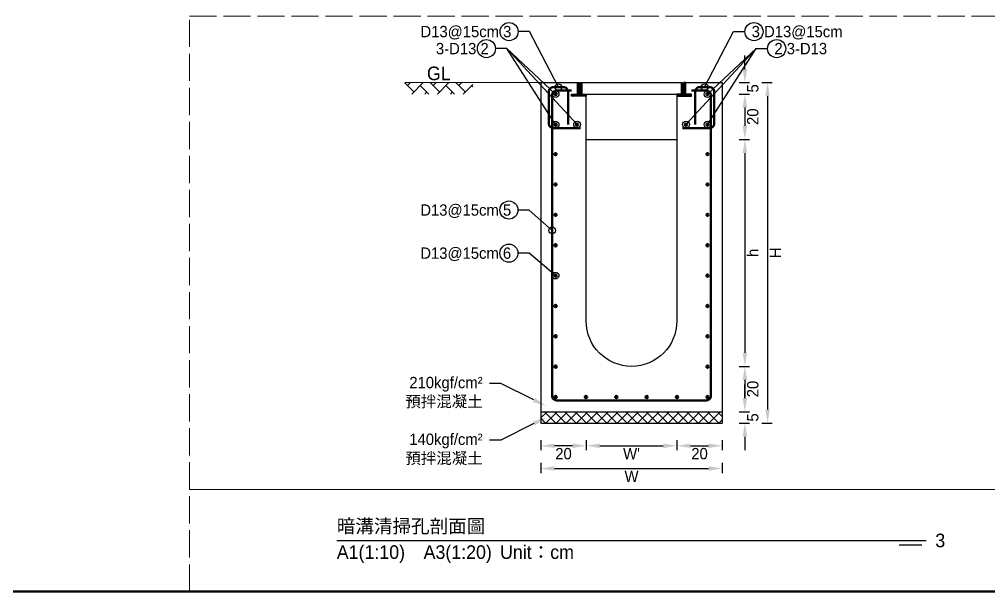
# Model space of a CAD drawing. Extents: x -7340 to 3675, y -3342 to 777.
# Drawn here: x -855 to -427.5, y -2021 to -1768.9 of the extents above; entities that cross this region are included whole.
import ezdxf
from ezdxf import colors
from ezdxf.entities.mleader import LeaderData, LeaderLine
from ezdxf.math import Vec2, Vec3

# ---------------------------------------------------------------- set-up
doc = ezdxf.new("R2010")
doc.units = 0
doc.header["$MEASUREMENT"] = 0
doc.linetypes.add('ACAD_ISO02W100', pattern=[15, 12, -3])
for name, color, linetype, lineweight in [('一、3.基本-變更', 1, 'Continuous', 50), ('二、2.繪圖-施作項目', 181, 'Continuous', 30), ('二、4.繪圖-設計鋪面', 40, 'Continuous', 20), ('二、5.繪圖-鋼筋', 60, 'Continuous', 50), ('二、6.繪圖-其他施作項目', 35, 'Continuous', 30)]:
    doc.layers.add(name, color=color, linetype=linetype, lineweight=lineweight)
doc.layers.add('一、4.基本-隱藏', color=9, linetype='ACAD_ISO02W100', lineweight=20, plot=False)
doc.layers.add('三、3.文字-註解文字', color=2, linetype='Continuous')
doc.styles.add('次圖名(詳圖)', font='MS PGothic.ttf', dxfattribs={"height": 6})
doc.styles.add('註解文字(詳圖)', font='MS PGothic.ttf', dxfattribs={"height": 5})
doc.dimstyles.new('註解文字(詳圖)', dxfattribs={"dimtxt": 5, "dimasz": 6, "dimexe": 2, "dimexo": 5, "dimgap": 1, "dimtad": 2, "dimzin": 0, "dimdsep": 46, "dimtxsty": '註解文字(詳圖)', "dimcen": 0.1, "dimclrd": 144, "dimclre": 144, "dimclrt": 256, "dimadec": 0, "dimazin": 0, "dimtfac": 1, "dimtofl": 0, "dimtmove": 0, "dimatfit": 3, "dimfxlon": 1, "dimtolj": 1, "dimtzin": 0, "dimlwd": -1, "dimlwe": -1, "dimarcsym": 1})

# ---------------------------------------------------------------- blocks, each defined once
blk = doc.blocks.new('_Small')
at = {"color": 0, "linetype": 'ByBlock', "lineweight": -2}
blk.add_circle((0, 0), 0.25, dxfattribs=at)
blk = doc.blocks.new('*D237')
at = {"layer": 'Defpoints', "color": 0, "transparency": 16777216}
for p in [(-565, -1821.75), (-585, -1921.75), (-535, -1921.75)]:
    blk.add_point(p, dxfattribs=at)
at = {"layer": '三、3.文字-註解文字', "color": 144, "transparency": 16777216}
for p, q in [((-537.5, -1821.75), (-533, -1821.75)), ((-535, -1827.75), (-535, -1915.75)), ((-537.5, -1921.75), (-533, -1921.75))]:
    blk.add_line(p, q, dxfattribs=at)
for points in [[(-536, -1827.75), (-534, -1827.75), (-535, -1821.75)], [(-536, -1915.75), (-534, -1915.75), (-535, -1921.75)]]:
    blk.add_solid(points, dxfattribs=at)
at = {"layer": '三、3.文字-註解文字', "transparency": 16777216, "insert": (-531.5, -1871.75), "char_height": 5, "attachment_point": 5, "rotation": 90, "style": '註解文字(詳圖)'}
blk.add_mtext('\\A1;h', dxfattribs=at)
blk = doc.blocks.new('*D238')
at = {"layer": 'Defpoints', "color": 0, "transparency": 16777216}
for p in [(-585, -1921.75), (-545, -1941.75), (-535, -1941.75)]:
    blk.add_point(p, dxfattribs=at)
at = {"layer": '三、3.文字-註解文字', "color": 144, "transparency": 16777216}
for p, q in [((-537.5, -1921.75), (-533, -1921.75)), ((-535, -1927.75), (-535, -1935.75)), ((-537.5, -1941.75), (-533, -1941.75))]:
    blk.add_line(p, q, dxfattribs=at)
for points in [[(-536, -1927.75), (-534, -1927.75), (-535, -1921.75)], [(-536, -1935.75), (-534, -1935.75), (-535, -1941.75)]]:
    blk.add_solid(points, dxfattribs=at)
at = {"layer": '三、3.文字-註解文字', "transparency": 16777216, "insert": (-531.5, -1931.75), "char_height": 5, "attachment_point": 5, "rotation": 90, "style": '註解文字(詳圖)'}
blk.add_mtext('\\A1;20', dxfattribs=at)
blk = doc.blocks.new('*D239')
at = {"layer": 'Defpoints', "color": 0, "transparency": 16777216}
for p in [(-545, -1941.75), (-545, -1946.75), (-535, -1946.75)]:
    blk.add_point(p, dxfattribs=at)
at = {"layer": '三、3.文字-註解文字', "color": 144, "transparency": 16777216}
for p, q in [((-535, -1935.75), (-535, -1929.75)), ((-537.5, -1941.75), (-533, -1941.75)), ((-537.5, -1946.75), (-533, -1946.75)), ((-535, -1952.75), (-535, -1958.75))]:
    blk.add_line(p, q, dxfattribs=at)
for points in [[(-536, -1935.75), (-534, -1935.75), (-535, -1941.75)], [(-536, -1952.75), (-534, -1952.75), (-535, -1946.75)]]:
    blk.add_solid(points, dxfattribs=at)
at = {"layer": '三、3.文字-註解文字', "transparency": 16777216, "insert": (-531.5, -1944.25), "char_height": 5, "attachment_point": 5, "rotation": 90, "style": '註解文字(詳圖)'}
blk.add_mtext('\\A1;5', dxfattribs=at)
blk = doc.blocks.new('*D240')
at = {"layer": 'Defpoints', "color": 0, "transparency": 16777216}
for p in [(-545, -1796.75), (-545, -1946.75), (-525, -1946.75)]:
    blk.add_point(p, dxfattribs=at)
at = {"layer": '三、3.文字-註解文字', "color": 144, "transparency": 16777216}
for p, q in [((-527.5, -1796.75), (-523, -1796.75)), ((-525, -1802.75), (-525, -1940.75)), ((-527.5, -1946.75), (-523, -1946.75))]:
    blk.add_line(p, q, dxfattribs=at)
for points in [[(-526, -1802.75), (-524, -1802.75), (-525, -1796.75)], [(-526, -1940.75), (-524, -1940.75), (-525, -1946.75)]]:
    blk.add_solid(points, dxfattribs=at)
at = {"layer": '三、3.文字-註解文字', "transparency": 16777216, "insert": (-521.5, -1871.75), "char_height": 5, "attachment_point": 5, "rotation": 90, "style": '註解文字(詳圖)'}
blk.add_mtext('\\A1;H', dxfattribs=at)
blk = doc.blocks.new('*D241')
at = {"layer": 'Defpoints', "color": 0, "transparency": 16777216}
for p in [(-545, -1796.75), (-545, -1801.75), (-535, -1801.75)]:
    blk.add_point(p, dxfattribs=at)
at = {"layer": '三、3.文字-註解文字', "color": 144, "transparency": 16777216}
for p, q in [((-535, -1790.75), (-535, -1784.75)), ((-537.5, -1796.75), (-533, -1796.75)), ((-537.5, -1801.75), (-533, -1801.75)), ((-535, -1807.75), (-535, -1813.75))]:
    blk.add_line(p, q, dxfattribs=at)
for points in [[(-536, -1790.75), (-534, -1790.75), (-535, -1796.75)], [(-536, -1807.75), (-534, -1807.75), (-535, -1801.75)]]:
    blk.add_solid(points, dxfattribs=at)
at = {"layer": '三、3.文字-註解文字', "transparency": 16777216, "insert": (-531.5, -1799.25), "char_height": 5, "attachment_point": 5, "rotation": 90, "style": '註解文字(詳圖)'}
blk.add_mtext('\\A1;5', dxfattribs=at)
blk = doc.blocks.new('*D242')
at = {"layer": 'Defpoints', "color": 0, "transparency": 16777216}
for p in [(-545, -1801.75), (-565, -1821.75), (-535, -1821.75)]:
    blk.add_point(p, dxfattribs=at)
at = {"layer": '三、3.文字-註解文字', "color": 144, "transparency": 16777216}
for p, q in [((-537.5, -1801.75), (-533, -1801.75)), ((-535, -1807.75), (-535, -1815.75)), ((-537.5, -1821.75), (-533, -1821.75))]:
    blk.add_line(p, q, dxfattribs=at)
for points in [[(-536, -1807.75), (-534, -1807.75), (-535, -1801.75)], [(-536, -1815.75), (-534, -1815.75), (-535, -1821.75)]]:
    blk.add_solid(points, dxfattribs=at)
at = {"layer": '三、3.文字-註解文字', "transparency": 16777216, "insert": (-531.5, -1811.75), "char_height": 5, "attachment_point": 5, "rotation": 90, "style": '註解文字(詳圖)'}
blk.add_mtext('\\A1;20', dxfattribs=at)
blk = doc.blocks.new('*D243')
at = {"layer": 'Defpoints', "color": 0, "transparency": 16777216}
for p in [(-625, -1796.75), (-605, -1801.75), (-625, -1956.75)]:
    blk.add_point(p, dxfattribs=at)
at = {"layer": '三、3.文字-註解文字', "color": 144, "transparency": 16777216}
for p, q in [((-625, -1954.25), (-625, -1958.75)), ((-611, -1956.75), (-619, -1956.75)), ((-605, -1954.25), (-605, -1958.75))]:
    blk.add_line(p, q, dxfattribs=at)
for points in [[(-619, -1955.75), (-619, -1957.75), (-625, -1956.75)], [(-611, -1955.75), (-611, -1957.75), (-605, -1956.75)]]:
    blk.add_solid(points, dxfattribs=at)
at = {"layer": '三、3.文字-註解文字', "transparency": 16777216, "insert": (-615, -1960.25), "char_height": 5, "attachment_point": 5, "style": '註解文字(詳圖)'}
blk.add_mtext('\\A1;20', dxfattribs=at)
blk = doc.blocks.new('*D244')
at = {"layer": 'Defpoints', "color": 0, "transparency": 16777216}
for p in [(-605, -1801.75), (-565, -1801.75), (-565, -1956.75)]:
    blk.add_point(p, dxfattribs=at)
at = {"layer": '三、3.文字-註解文字', "color": 144, "transparency": 16777216}
for p, q in [((-605, -1954.25), (-605, -1958.75)), ((-599, -1956.75), (-571, -1956.75)), ((-565, -1954.25), (-565, -1958.75))]:
    blk.add_line(p, q, dxfattribs=at)
for points in [[(-599, -1955.75), (-599, -1957.75), (-605, -1956.75)], [(-571, -1955.75), (-571, -1957.75), (-565, -1956.75)]]:
    blk.add_solid(points, dxfattribs=at)
at = {"layer": '三、3.文字-註解文字', "transparency": 16777216, "insert": (-585, -1960.25), "char_height": 5, "attachment_point": 5, "style": '註解文字(詳圖)'}
blk.add_mtext("\\A1;W'", dxfattribs=at)
blk = doc.blocks.new('*D245')
at = {"layer": 'Defpoints', "color": 0, "transparency": 16777216}
for p in [(-545, -1796.75), (-565, -1801.75), (-545, -1956.75)]:
    blk.add_point(p, dxfattribs=at)
at = {"layer": '三、3.文字-註解文字', "color": 144, "transparency": 16777216}
for p, q in [((-565, -1954.25), (-565, -1958.75)), ((-559, -1956.75), (-551, -1956.75)), ((-545, -1954.25), (-545, -1958.75))]:
    blk.add_line(p, q, dxfattribs=at)
for points in [[(-559, -1955.75), (-559, -1957.75), (-565, -1956.75)], [(-551, -1955.75), (-551, -1957.75), (-545, -1956.75)]]:
    blk.add_solid(points, dxfattribs=at)
at = {"layer": '三、3.文字-註解文字', "transparency": 16777216, "insert": (-555, -1960.25), "char_height": 5, "attachment_point": 5, "style": '註解文字(詳圖)'}
blk.add_mtext('\\A1;20', dxfattribs=at)
blk = doc.blocks.new('*D246')
at = {"layer": 'Defpoints', "color": 0, "transparency": 16777216}
for p in [(-625, -1946.75), (-545, -1946.75), (-545, -1966.75)]:
    blk.add_point(p, dxfattribs=at)
at = {"layer": '三、3.文字-註解文字', "color": 144, "transparency": 16777216}
for p, q in [((-625, -1964.25), (-625, -1968.75)), ((-545, -1964.25), (-545, -1968.75)), ((-619, -1966.75), (-551, -1966.75))]:
    blk.add_line(p, q, dxfattribs=at)
for points in [[(-619, -1965.75), (-619, -1967.75), (-625, -1966.75)], [(-551, -1965.75), (-551, -1967.75), (-545, -1966.75)]]:
    blk.add_solid(points, dxfattribs=at)
at = {"layer": '三、3.文字-註解文字', "transparency": 16777216, "insert": (-585, -1970.25), "char_height": 5, "attachment_point": 5, "style": '註解文字(詳圖)'}
blk.add_mtext('\\A1;W', dxfattribs=at)

msp = doc.modelspace()

# ---------------------------------------------------------------- hatches: boundary and pattern name
at = {"layer": '二、2.繪圖-施作項目'}
h = msp.add_hatch(dxfattribs=at)
h.set_pattern_fill('ANSI37', color=256)
h.set_pattern_definition([(45, (-1794.7632, -1960.2784), (-2.245064, 2.245064), []), (135, (-1794.7632, -1960.2784), (-2.245064, -2.245064), [])])
h.paths.add_polyline_path([(-545, -1946.75), (-545, -1941.75), (-625, -1941.75), (-625, -1946.75)])
at = {"layer": '二、4.繪圖-設計鋪面'}
h = msp.add_hatch(dxfattribs=at)
h.set_pattern_fill('AR-HBONE', color=256)
h.set_pattern_definition([(45, (-5, -1526.5), (0, 5.656854), [12, -4]), (135, (-2.1716, -1523.6716), (4e-16, 5.656854), [12, -4])])
h.paths.add_polyline_path([(-655, -1796.75), (-685, -1796.75), (-685, -1801.75), (-655, -1801.75)])
at = {"layer": '二、5.繪圖-鋼筋'}
h = msp.add_hatch(color=256, dxfattribs=at)
h.dxf.hatch_style = 1
h.paths.add_polyline_path([(-618, -1801.75, 1), (-619, -1801.75, 1)])
h = msp.add_hatch(color=256, dxfattribs=at)
h.dxf.hatch_style = 1
h.paths.add_polyline_path([(-551, -1801.75, 1), (-552, -1801.75, 1)])
h = msp.add_hatch(color=256, dxfattribs=at)
h.dxf.hatch_style = 1
h.paths.add_polyline_path([(-618, -1815.25, 1), (-619, -1815.25, 1)])
h = msp.add_hatch(color=256, dxfattribs=at)
h.dxf.hatch_style = 1
h.paths.add_polyline_path([(-608.5, -1815.25, 1), (-609.5, -1815.25, 1)])
h = msp.add_hatch(color=256, dxfattribs=at)
h.dxf.hatch_style = 1
h.paths.add_polyline_path([(-560.5, -1815.25, 1), (-561.5, -1815.25, 1)])
h = msp.add_hatch(color=256, dxfattribs=at)
h.dxf.hatch_style = 1
h.paths.add_polyline_path([(-551, -1815.25, 1), (-552, -1815.25, 1)])
h = msp.add_hatch(color=256, dxfattribs=at)
h.dxf.hatch_style = 1
h.paths.add_polyline_path([(-618, -1828.25, 1), (-619, -1828.25, 1)])
h = msp.add_hatch(color=256, dxfattribs=at)
h.dxf.hatch_style = 1
h.paths.add_polyline_path([(-551, -1828.25, 1), (-552, -1828.25, 1)])
h = msp.add_hatch(color=256, dxfattribs=at)
h.dxf.hatch_style = 1
h.paths.add_polyline_path([(-618, -1841.625, 1), (-619, -1841.625, 1)])
h = msp.add_hatch(color=256, dxfattribs=at)
h.dxf.hatch_style = 1
h.paths.add_polyline_path([(-551, -1841.625, 1), (-552, -1841.625, 1)])
h = msp.add_hatch(color=256, dxfattribs=at)
h.dxf.hatch_style = 1
h.paths.add_polyline_path([(-618, -1855, 1), (-619, -1855, 1)])
h = msp.add_hatch(color=256, dxfattribs=at)
h.dxf.hatch_style = 1
h.paths.add_polyline_path([(-551, -1855, 1), (-552, -1855, 1)])
h = msp.add_hatch(color=256, dxfattribs=at)
h.dxf.hatch_style = 1
h.paths.add_polyline_path([(-618, -1868.375, 1), (-619, -1868.375, 1)])
h = msp.add_hatch(color=256, dxfattribs=at)
h.dxf.hatch_style = 1
h.paths.add_polyline_path([(-551, -1868.375, 1), (-552, -1868.375, 1)])
h = msp.add_hatch(color=256, dxfattribs=at)
h.dxf.hatch_style = 1
h.paths.add_polyline_path([(-618, -1881.75, 1), (-619, -1881.75, 1)])
h = msp.add_hatch(color=256, dxfattribs=at)
h.dxf.hatch_style = 1
h.paths.add_polyline_path([(-551, -1881.75, 1), (-552, -1881.75, 1)])
h = msp.add_hatch(color=256, dxfattribs=at)
h.dxf.hatch_style = 1
h.paths.add_polyline_path([(-618, -1895.125, 1), (-619, -1895.125, 1)])
h = msp.add_hatch(color=256, dxfattribs=at)
h.dxf.hatch_style = 1
h.paths.add_polyline_path([(-551, -1895.125, 1), (-552, -1895.125, 1)])
h = msp.add_hatch(color=256, dxfattribs=at)
h.dxf.hatch_style = 1
h.paths.add_polyline_path([(-618, -1908.5, 1), (-619, -1908.5, 1)])
h = msp.add_hatch(color=256, dxfattribs=at)
h.dxf.hatch_style = 1
h.paths.add_polyline_path([(-551, -1908.5, 1), (-552, -1908.5, 1)])
h = msp.add_hatch(color=256, dxfattribs=at)
h.dxf.hatch_style = 1
h.paths.add_polyline_path([(-618, -1921.875, 1), (-619, -1921.875, 1)])
h = msp.add_hatch(color=256, dxfattribs=at)
h.dxf.hatch_style = 1
h.paths.add_polyline_path([(-551, -1921.875, 1), (-552, -1921.875, 1)])
h = msp.add_hatch(color=256, dxfattribs=at)
h.dxf.hatch_style = 1
h.paths.add_polyline_path([(-618, -1935.25, 1), (-619, -1935.25, 1)])
h = msp.add_hatch(color=256, dxfattribs=at)
h.dxf.hatch_style = 1
h.paths.add_polyline_path([(-604.6, -1935.25, 1), (-605.6, -1935.25, 1)])
h = msp.add_hatch(color=256, dxfattribs=at)
h.dxf.hatch_style = 1
h.paths.add_polyline_path([(-591.2, -1935.25, 1), (-592.2, -1935.25, 1)])
h = msp.add_hatch(color=256, dxfattribs=at)
h.dxf.hatch_style = 1
h.paths.add_polyline_path([(-577.8, -1935.25, 1), (-578.8, -1935.25, 1)])
h = msp.add_hatch(color=256, dxfattribs=at)
h.dxf.hatch_style = 1
h.paths.add_polyline_path([(-564.4, -1935.25, 1), (-565.4, -1935.25, 1)])
h = msp.add_hatch(color=256, dxfattribs=at)
h.dxf.hatch_style = 1
h.paths.add_polyline_path([(-551, -1935.25, 1), (-552, -1935.25, 1)])
at = {"layer": '二、6.繪圖-其他施作項目'}
h = msp.add_hatch(dxfattribs=at)
h.set_pattern_fill('ANSI31', color=256, scale=0.1)
h.set_pattern_definition([(45, (1106.50886, -3101.03593), (-0.224506403, 0.224506403), [])])
h.paths.add_polyline_path([(-608.9, -1801.75), (-611.5, -1801.75), (-611.5, -1802.65), (-605, -1802.65), (-605, -1801.75), (-608, -1801.75), (-608, -1796.75), (-608.9, -1796.75)])
h.paths.add_polyline_path([(-561.1, -1796.75), (-562, -1796.75), (-562, -1801.75), (-565, -1801.75), (-565, -1802.65), (-558.5, -1802.65), (-558.5, -1801.75), (-561.1, -1801.75)])

# ---------------------------------------------------------------- linework, layer by layer
at = {"layer": '一、3.基本-變更'}
msp.add_lwpolyline([(-3420, -1514), (0, -1514), (0, -2021), (-3420, -2021)], close=True, dxfattribs=at)
at = {"layer": '一、4.基本-隱藏'}
for points in [[(-780, -1514), (0, -1514), (0, -2021), (-780, -2021)], [(-780, -1767.5), (-390, -1767.5), (-390, -1976), (-780, -1976)], [(-780, -1976), (-390, -1976), (-390, -2021), (-780, -2021)]]:
    msp.add_lwpolyline(points, close=True, dxfattribs=at)
msp.add_lwpolyline([(-780, -2021), (0, -2021)], dxfattribs=at)
at = {"layer": '三、3.文字-註解文字'}
for points in [[(-715, -1998.5), (-455, -1998.5)], [(-457, -2000.5), (-467, -2000.5)]]:
    msp.add_lwpolyline(points, dxfattribs=at)
for centre in [(-639, -1774.25), (-531, -1774.25), (-649, -1781.75), (-521, -1781.75), (-639.082, -1852.885), (-639.082, -1871.875)]:
    msp.add_circle(centre, 4, dxfattribs=at)
at = {"layer": '二、2.繪圖-施作項目'}
for points in [[(-625, -1796.75), (-608.9, -1796.75)], [(-625, -1796.75), (-625, -1946.75)], [(-561.1, -1796.75), (-545, -1796.75)], [(-545, -1796.75), (-545, -1946.75)], [(-625, -1941.75), (-545, -1941.75)], [(-625, -1946.75), (-545, -1946.75)]]:
    msp.add_lwpolyline(points, dxfattribs=at)
msp.add_lwpolyline([(-565, -1802.65), (-565, -1901.75, -1), (-605, -1901.75), (-605, -1802.65)], format="xyb", dxfattribs=at)
at = {"layer": '二、4.繪圖-設計鋪面'}
msp.add_lwpolyline([(-625, -1796.75), (-685, -1796.75)], dxfattribs=at)
at = {"layer": '二、5.繪圖-鋼筋'}
for points in [[(-607.5, -1816.75), (-619.5, -1816.75, -0.4142136), (-621.5, -1814.75), (-621.5, -1800.75, -0.4142136), (-619.5, -1798.75), (-615, -1798.75, -0.4142136), (-613, -1800.75), (-613, -1815.25)], [(-562.5, -1816.75), (-550.5, -1816.75, 0.4142136), (-548.5, -1814.75), (-548.5, -1800.75, 0.4142136), (-550.5, -1798.75), (-555, -1798.75, 0.4142136), (-557, -1800.75), (-557, -1815.25)], [(-558.5, -1800.25), (-552, -1800.25, -0.4142136), (-550, -1802.25), (-550, -1934.75, -0.4142136), (-552, -1936.75), (-618, -1936.75, -0.4142136), (-620, -1934.75), (-620, -1802.25, -0.4142136), (-618, -1800.25), (-611.5, -1800.25)]]:
    msp.add_lwpolyline(points, format="xyb", dxfattribs=at)
for centre in [(-618.5, -1801.75), (-551.5, -1801.75), (-618.5, -1815.25), (-609, -1815.25), (-561, -1815.25), (-551.5, -1815.25), (-618.5, -1828.25), (-551.5, -1828.25), (-618.5, -1841.625), (-551.5, -1841.625), (-618.5, -1855), (-551.5, -1855), (-618.5, -1868.375), (-551.5, -1868.375), (-618.5, -1881.75), (-551.5, -1881.75), (-618.5, -1895.125), (-551.5, -1895.125), (-618.5, -1908.5), (-551.5, -1908.5), (-618.5, -1921.875), (-551.5, -1921.875), (-618.5, -1935.25), (-605.1, -1935.25), (-591.7, -1935.25), (-578.3, -1935.25), (-564.9, -1935.25), (-551.5, -1935.25)]:
    msp.add_circle(centre, 0.5, dxfattribs=at)
at = {"layer": '二、6.繪圖-其他施作項目'}
for points in [[(-611.5, -1801.75), (-608.9, -1801.75), (-608.9, -1796.75), (-608, -1796.75), (-608, -1801.75), (-605, -1801.75), (-605, -1802.65), (-611.5, -1802.65)], [(-561.1, -1796.75), (-562, -1796.75), (-562, -1801.75), (-565, -1801.75), (-565, -1802.65), (-558.5, -1802.65), (-558.5, -1801.75), (-561.1, -1801.75)]]:
    msp.add_lwpolyline(points, close=True, dxfattribs=at)
for points in [[(-607.5, -1796.75), (-607.5, -1801.75)], [(-607.5, -1796.75), (-562.5, -1796.75)], [(-606.9, -1796.75), (-606.9, -1801.75)], [(-563.1, -1796.75), (-563.1, -1801.75)], [(-562.5, -1796.75), (-562.5, -1801.75)], [(-607.5, -1801.75), (-562.5, -1801.75)], [(-605, -1821.75), (-565, -1821.75)]]:
    msp.add_lwpolyline(points, dxfattribs=at)

# ---------------------------------------------------------------- texts
at = {"layer": '三、3.文字-註解文字', "char_height": 6, "attachment_point": 4, "style": '次圖名(詳圖)'}
for s, width, insert in [('{\\fMS PGothic|b0|i0|c128|p34;暗溝}清掃孔{\\fMS PGothic|b0|i0|c128|p34;剖面圖}', 134.12151, (-715, -1992.5)), ('3', 3, (-451, -1998.5)), ('A1(1:10)\u3000A3(1:20){\\fMS PGothic|b0|i0|c128|p34;^IUnit：cm}', 136.03259, (-715, -2004.5))]:
    msp.add_mtext_dynamic_manual_height_columns(s, width=width, gutter_width=15, heights=[0], dxfattribs=dict(at, insert=insert))
at = {"layer": '二、4.繪圖-設計鋪面', "insert": (-670, -1795.75), "char_height": 6, "attachment_point": 8, "style": '註解文字(詳圖)'}
msp.add_mtext_dynamic_manual_height_columns('{\\fMS PGothic|b0|i0|c128|p34;GL}', width=10.17412, gutter_width=30, heights=[0], dxfattribs=at)

# ---------------------------------------------------------------- dimensions: what is measured, and where the dimension line sits
at = {"layer": '三、3.文字-註解文字'}
for base, p1, p2, text, picture, middle in [((-535, -1801.75), (-545, -1796.75), (-545, -1801.75), '5', '*D241', (-531.5, -1799.25)), ((-525, -1946.75), (-545, -1796.75), (-545, -1946.75), 'H', '*D240', (-521.5, -1871.75)), ((-535, -1821.75), (-545, -1801.75), (-565, -1821.75), '20', '*D242', (-531.5, -1811.75)), ((-535, -1921.75), (-565, -1821.75), (-585, -1921.75), 'h', '*D237', (-531.5, -1871.75)), ((-535, -1941.75), (-585, -1921.75), (-545, -1941.75), '20', '*D238', (-531.5, -1931.75)), ((-535, -1946.75), (-545, -1941.75), (-545, -1946.75), '5', '*D239', (-531.5, -1944.25))]:
    dim = msp.add_linear_dim(base=base, p1=p1, p2=p2, angle=90, text=text, dimstyle='註解文字(詳圖)', dxfattribs=at)
    dim.commit()
    dim.dimension.update_dxf_attribs({"geometry": picture, "text_midpoint": middle})
for base, p1, p2, text, picture, middle in [((-625, -1956.75), (-605, -1801.75), (-625, -1796.75), '20', '*D243', (-615, -1960.25)), ((-545, -1956.75), (-565, -1801.75), (-545, -1796.75), '20', '*D245', (-555, -1960.25)), ((-565, -1956.75), (-605, -1801.75), (-565, -1801.75), "W'", '*D244', (-585, -1960.25)), ((-545, -1966.75), (-625, -1946.75), (-545, -1946.75), 'W', '*D246', (-585, -1970.25))]:
    dim = msp.add_linear_dim(base=base, p1=p1, p2=p2, text=text, dimstyle='註解文字(詳圖)', dxfattribs=at)
    dim.commit()
    dim.dimension.update_dxf_attribs({"geometry": picture, "text_midpoint": middle})

# ---------------------------------------------------------------- leaders
ml = msp.add_multileader_mtext('Standard', dxfattribs=at)
ml.set_content('{\\fMS PGothic|b0|i0|c128|p34;D13}@15cm{\\fMS PGothic|b0|i0|c128|p34; }3', color=256, style='註解文字(詳圖)')
ml.set_leader_properties(color=144, linetype='ByLayer', lineweight=-1)
ml.set_arrow_properties(name='SMALL')
ml.build(insert=Vec2(0, 0))
ml.multileader.update_dxf_attribs({"dogleg_length": 5, "arrow_head_size": 6})
ctx = ml.context
ctx.base_point, ctx.char_height, ctx.arrow_head_size, ctx.landing_gap_size, ctx.plane_origin = Vec3(-679.097, -1774.25), 5, 6, 3, Vec3(-728.932, -1822.085)
ctx.text_align_type = 2
notes = []
notes.append((ctx, [(1, (1, 1, 0), (-630, -1774.25), (-1, 0), 5, [(0, [(-617.25, -1798.75)], 0, [])])]))
ctx.mtext.insert, ctx.mtext.alignment, ctx.mtext.flow_direction = Vec3(-638, -1771.736), 3, 5
ml = msp.add_multileader_mtext('Standard', dxfattribs=at)
ml.set_content('3{\\fMS PGothic|b0|i0|c128|p34; D13@15cm}', color=256, style='註解文字(詳圖)')
ml.set_leader_properties(color=144, linetype='ByLayer', lineweight=-1)
ml.set_arrow_properties(name='SMALL')
ml.build(insert=Vec2(0, 0))
ml.multileader.update_dxf_attribs({"dogleg_length": 5, "arrow_head_size": 6})
ctx = ml.context
ctx.base_point, ctx.char_height, ctx.arrow_head_size, ctx.landing_gap_size, ctx.plane_origin = Vec3(-535, -1774.25), 5, 6, 3, Vec3(-577.625, -1822.085)
notes.append((ctx, [(0, (1, 1, 0), (-540, -1774.25), (1, 0), 5, [(0, [(-552.75, -1798.75)], 0, [])])]))
ctx.mtext.insert, ctx.mtext.flow_direction = Vec3(-532, -1771.736), 5
ml = msp.add_multileader_mtext('Standard', dxfattribs=at)
ml.set_content('3-{\\fMS PGothic|b0|i0|c128|p34;D13 2}', color=256, style='註解文字(詳圖)')
ml.set_leader_properties(color=144, linetype='ByLayer', lineweight=-1)
ml.set_arrow_properties(name='SMALL')
ml.build(insert=Vec2(0, 0))
ml.multileader.update_dxf_attribs({"dogleg_length": 5, "arrow_head_size": 6})
ctx = ml.context
ctx.base_point, ctx.char_height, ctx.arrow_head_size, ctx.landing_gap_size, ctx.plane_origin = Vec3(-675.375, -1781.75), 5, 6, 3, Vec3(-738.932, -1829.585)
ctx.text_align_type = 2
notes.append((ctx, [(1, (1, 1, 0), (-640, -1781.75), (-1, 0), 5, [(0, [(-618.5, -1801.75)], 0, [])])]))
ctx.mtext.insert, ctx.mtext.alignment, ctx.mtext.flow_direction = Vec3(-648, -1779.236), 3, 5
ml = msp.add_multileader_mtext('Standard', dxfattribs=at)
ml.set_content('{\\fMS PGothic|b0|i0|c128|p34; }', color=256, style='註解文字(詳圖)')
ml.set_leader_properties(color=144, linetype='ByLayer', lineweight=-1)
ml.set_arrow_properties(name='SMALL')
ml.build(insert=Vec2(0, 0))
ml.multileader.update_dxf_attribs({"dogleg_length": 5, "arrow_head_size": 6})
ctx = ml.context
ctx.base_point, ctx.char_height, ctx.arrow_head_size, ctx.landing_gap_size, ctx.plane_origin = Vec3(-653.216, -1781.75), 5, 6, 3, Vec3(-740.235, -1837.068)
ctx.text_align_type = 2
notes.append((ctx, [(1, (1, 1, 0), (-640, -1781.75), (-1, 0), 5, [(0, [(-609, -1815.25)], 0, [])])]))
ctx.mtext.insert, ctx.mtext.alignment, ctx.mtext.flow_direction = Vec3(-648, -1779.25), 3, 5
ml = msp.add_multileader_mtext('Standard', dxfattribs=at)
ml.set_content('{\\fMS PGothic|b0|i0|c128|p34; }', color=256, style='註解文字(詳圖)')
ml.set_leader_properties(color=144, linetype='ByLayer', lineweight=-1)
ml.set_arrow_properties(name='SMALL')
ml.build(insert=Vec2(0, 0))
ml.multileader.update_dxf_attribs({"dogleg_length": 5, "arrow_head_size": 6})
ctx = ml.context
ctx.base_point, ctx.char_height, ctx.arrow_head_size, ctx.landing_gap_size, ctx.plane_origin = Vec3(-653.216, -1781.75), 5, 6, 3, Vec3(-745.173, -1840.461)
ctx.text_align_type = 2
notes.append((ctx, [(1, (1, 1, 0), (-640, -1781.75), (-1, 0), 5, [(0, [(-618.5, -1815.25)], 0, [])])]))
ctx.mtext.insert, ctx.mtext.alignment, ctx.mtext.flow_direction = Vec3(-648, -1779.25), 3, 5
ml = msp.add_multileader_mtext('Standard', dxfattribs=at)
ml.set_content('{\\fMS PGothic|b0|i0|c128|p34; }', color=256, style='註解文字(詳圖)')
ml.set_leader_properties(color=144, linetype='ByLayer', lineweight=-1)
ml.set_arrow_properties(name='SMALL')
ml.build(insert=Vec2(0, 0))
ml.multileader.update_dxf_attribs({"dogleg_length": 5, "arrow_head_size": 6})
ctx = ml.context
ctx.base_point, ctx.char_height, ctx.arrow_head_size, ctx.landing_gap_size, ctx.plane_origin = Vec3(-525, -1781.75), 5, 6, 3, Vec3(-553.625, -1829.585)
notes.append((ctx, [(0, (1, 1, 0), (-530, -1781.75), (1, 0), 5, [(0, [(-561, -1815.25)], 0, [])])]))
ctx.mtext.insert, ctx.mtext.flow_direction = Vec3(-522, -1779.25), 5
ml = msp.add_multileader_mtext('Standard', dxfattribs=at)
ml.set_content('2{\\fMS PGothic|b0|i0|c128|p34; }3-D13', color=256, style='註解文字(詳圖)')
ml.set_leader_properties(color=144, linetype='ByLayer', lineweight=-1)
ml.set_arrow_properties(name='SMALL')
ml.build(insert=Vec2(0, 0))
ml.multileader.update_dxf_attribs({"dogleg_length": 5, "arrow_head_size": 6})
ctx = ml.context
ctx.base_point, ctx.char_height, ctx.arrow_head_size, ctx.landing_gap_size, ctx.plane_origin = Vec3(-525, -1781.75), 5, 6, 3, Vec3(-567.625, -1829.585)
notes.append((ctx, [(0, (1, 1, 0), (-530, -1781.75), (1, 0), 5, [(0, [(-551.5, -1801.75)], 0, [])])]))
ctx.mtext.insert, ctx.mtext.flow_direction = Vec3(-522, -1779.236), 5
ml = msp.add_multileader_mtext('Standard', dxfattribs=at)
ml.set_content('{\\fMS PGothic|b0|i0|c128|p34; }', color=256, style='註解文字(詳圖)')
ml.set_leader_properties(color=144, linetype='ByLayer', lineweight=-1)
ml.set_arrow_properties(name='SMALL')
ml.build(insert=Vec2(0, 0))
ml.multileader.update_dxf_attribs({"dogleg_length": 5, "arrow_head_size": 6})
ctx = ml.context
ctx.base_point, ctx.char_height, ctx.arrow_head_size, ctx.landing_gap_size, ctx.plane_origin = Vec3(-525, -1781.75), 5, 6, 3, Vec3(-551.773, -1833.689)
notes.append((ctx, [(0, (1, 1, 0), (-530, -1781.75), (1, 0), 5, [(0, [(-551.5, -1815.25)], 0, [])])]))
ctx.mtext.insert, ctx.mtext.flow_direction = Vec3(-522, -1779.25), 5
ml = msp.add_multileader_mtext('Standard', dxfattribs=at)
ml.set_content('{\\fMS PGothic|b0|i0|c128|p34;D13@15cm }5', color=256, style='註解文字(詳圖)')
ml.set_leader_properties(color=144, linetype='ByLayer', lineweight=-1)
ml.set_arrow_properties(name='SMALL')
ml.build(insert=Vec2(0, 0))
ml.multileader.update_dxf_attribs({"dogleg_length": 5, "arrow_head_size": 6})
ctx = ml.context
ctx.base_point, ctx.char_height, ctx.arrow_head_size, ctx.landing_gap_size, ctx.plane_origin = Vec3(-679.178, -1852.885), 5, 6, 3, Vec3(-729.013, -1900.719)
ctx.text_align_type = 2
notes.append((ctx, [(1, (1, 1, 0), (-630.082, -1852.885), (-1, 0), 5, [(0, [(-620, -1861.85)], 0, [])])]))
ctx.mtext.insert, ctx.mtext.alignment, ctx.mtext.flow_direction = Vec3(-638.082, -1850.37), 3, 5
ml = msp.add_multileader_mtext('Standard', dxfattribs=at)
ml.set_content('{\\fMS PGothic|b0|i0|c128|p34;D13@15cm }6', color=256, style='註解文字(詳圖)')
ml.set_leader_properties(color=144, linetype='ByLayer', lineweight=-1)
ml.set_arrow_properties(name='SMALL')
ml.build(insert=Vec2(0, 0))
ml.multileader.update_dxf_attribs({"dogleg_length": 5, "arrow_head_size": 6})
ctx = ml.context
ctx.base_point, ctx.char_height, ctx.arrow_head_size, ctx.landing_gap_size, ctx.plane_origin = Vec3(-679.15, -1871.875), 5, 6, 3, Vec3(-729.013, -1919.71)
ctx.text_align_type = 2
notes.append((ctx, [(1, (1, 1, 0), (-630.082, -1871.875), (-1, 0), 5, [(0, [(-618.5, -1881.75)], 0, [])])]))
ctx.mtext.insert, ctx.mtext.alignment, ctx.mtext.flow_direction = Vec3(-638.082, -1869.361), 3, 5
ml = msp.add_multileader_mtext('Standard', dxfattribs=at)
ml.set_content('{\\fMS PGothic|b0|i0|c128|p34;210kgf/cm²}\\P預拌{\\fMS PGothic|b0|i0|c128|p34;混凝土}', color=256, style='註解文字(詳圖)')
ml.set_leader_properties(color=144, linetype='ByLayer', lineweight=-1)
ml.build(insert=Vec2(0, 0))
ml.multileader.update_dxf_attribs({"dogleg_length": 5, "arrow_head_size": 6})
ctx = ml.context
ctx.base_point, ctx.char_height, ctx.arrow_head_size, ctx.landing_gap_size, ctx.plane_origin = Vec3(-689.058, -1929.25), 5, 6, 3, Vec3(-622.66, -1939.25)
ctx.text_align_type = 2
notes.append((ctx, [(0, (1, 1, 0), (-642.66, -1929.25), (-1, 0), 5, [(0, [(-622.66, -1939.25)], 0, [])])]))
ctx.mtext.insert, ctx.mtext.alignment, ctx.mtext.flow_direction = Vec3(-650.66, -1926.381), 3, 5
ml = msp.add_multileader_mtext('Standard', dxfattribs=at)
ml.set_content('{\\fMS PGothic|b0|i0|c128|p34;140kgf/cm²}\\P預拌{\\fMS PGothic|b0|i0|c128|p34;混凝土}', color=256, style='註解文字(詳圖)')
ml.set_leader_properties(color=144, linetype='ByLayer', lineweight=-1)
ml.build(insert=Vec2(0, 0))
ml.multileader.update_dxf_attribs({"dogleg_length": 5, "arrow_head_size": 6})
ctx = ml.context
ctx.base_point, ctx.char_height, ctx.arrow_head_size, ctx.landing_gap_size, ctx.plane_origin = Vec3(-689.058, -1954.25), 5, 6, 3, Vec3(-622.66, -1944.25)
ctx.text_align_type = 2
notes.append((ctx, [(0, (1, 1, 0), (-642.66, -1954.25), (-1, 0), 5, [(0, [(-622.66, -1944.25)], 0, [])])]))
ctx.mtext.insert, ctx.mtext.alignment, ctx.mtext.flow_direction = Vec3(-650.66, -1951.381), 3, 5
for ctx, leaders in notes:
    for number, flags, end, landing, length, lines in leaders:
        leader = LeaderData()
        leader.index, (leader.has_last_leader_line, leader.has_dogleg_vector, leader.attachment_direction) = number, flags
        leader.last_leader_point, leader.dogleg_vector, leader.dogleg_length = Vec3(end), Vec3(landing), length
        for number, points, colour, breaks in lines:
            line = LeaderLine()
            line.index, line.vertices, line.color, line.breaks = number, Vec3.list(points), colors.encode_raw_color(colour), breaks
            leader.lines.append(line)
        ctx.leaders.append(leader)

doc.saveas('drawing.dxf')
